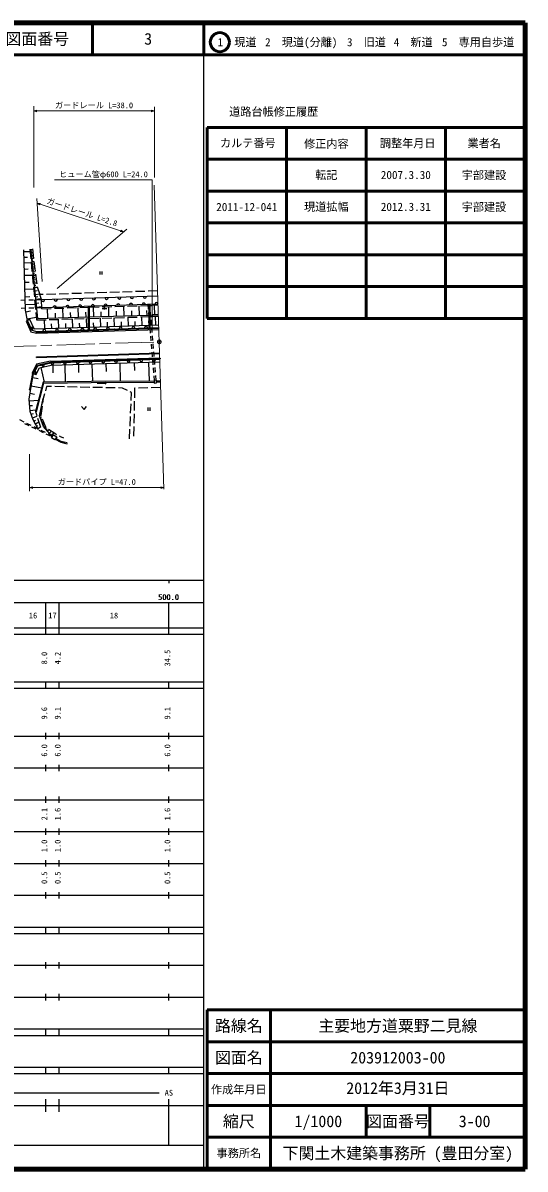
# Model space of a CAD drawing. Units: millimetres, scale not verified. Extents: x 40000 to 680000, y 20000 to 380000.
# Drawn here: x 522111 to 680000, y 20000 to 380000 of the extents above; entities that cross this region are included whole.
import ezdxf
from ezdxf.enums import TextEntityAlignment as Align

# ---------------------------------------------------------------- set-up
doc = ezdxf.new("R2010")
doc.units = ezdxf.units.MM
doc.header["$LTSCALE"] = 1000
doc.header["$PDMODE"] = 32
doc.header["$PDSIZE"] = 500
doc.linetypes.add('CHAIN', pattern=[18.5, 12, -1.5, 3.5, -1.5])
for name, color, linetype, lineweight in [('M-BGD', 7, 'Continuous', 25), ('M-BMK', 2, 'CHAIN', 13), ('M-STR-HTXT', 7, 'Continuous', 13), ('M-TTL', 2, 'Continuous', 140), ('M-TTL-BAND', 7, 'Continuous', 25), ('M-TTL-FRAM', 2, 'Continuous', 50), ('M-TTL-LINE', 7, 'Continuous', 50)]:
    doc.layers.add(name, color=color, linetype=linetype, lineweight=lineweight)
doc.layers.add('M-OTRS', color=6, linetype='Continuous')
doc.layers.add('M-TTL-TXT', color=7, linetype='Continuous')
doc.styles.add('ＭＳ ゴシック', font='')
doc.styles.get('ＭＳ ゴシック').set_extended_font_data('MS Gothic')

msp = doc.modelspace()

# ---------------------------------------------------------------- linework, layer by layer
at = {"layer": 'M-BGD'}
for p, q in [((522959, 289795), (522367, 308725)), ((522384, 308175), (524364, 308237)), ((522439, 306415), (523539, 306449)), ((524301, 308906), (524581, 305920)), ((526794, 287203), (524572, 308934)), ((524585, 308802), (525120, 308856)), ((524631, 308358), (524908, 308387)), ((524676, 307915), (525230, 307972)), ((524723, 307456), (525010, 307485)), ((524770, 306996), (525345, 307055)), ((524819, 306519), (525117, 306550)), ((524868, 306043), (525463, 306104)), ((525102, 309000), (525473, 306023)), ((522494, 304655), (524694, 304724)), ((522555, 302700), (523778, 302738)), ((524675, 304924), (524956, 301937)), ((524918, 305549), (525227, 305581)), ((524969, 305055), (525586, 305118)), ((525021, 304543), (525341, 304576)), ((525073, 304031), (525713, 304097)), ((525127, 303500), (525459, 303534)), ((525182, 302970), (525845, 303037)), ((525238, 302419), (525582, 302455)), ((525597, 305031), (525968, 302054)), ((522616, 300744), (525061, 300821)), ((525049, 300941), (525330, 297955)), ((525294, 301869), (525982, 301939)), ((525353, 301299), (525709, 301335)), ((525411, 300728), (526124, 300801)), ((525471, 300137), (525841, 300175)), ((525532, 299546), (526271, 299621)), ((525594, 298933), (525978, 298972)), ((526091, 301062), (526462, 298085)), ((546264, 301936), (546264, 300936)), ((547014, 300936), (547014, 301936)), ((522684, 298571), (524043, 298613)), ((522752, 296398), (525469, 296483)), ((525424, 296959), (525705, 293972)), ((525657, 298320), (526423, 298398)), ((525727, 297637), (526153, 297681)), ((525797, 296955), (526650, 297042)), ((525909, 295852), (526599, 295922)), ((526629, 297102), (527482, 294658)), ((548478, 295311), (545479, 295218)), ((552476, 295435), (549477, 295342)), ((556474, 295560), (553475, 295466)), ((560472, 295684), (557473, 295591)), ((564470, 295808), (561472, 295715)), ((522943, 292874), (521443, 292836)), ((522828, 293983), (524337, 294030)), ((522903, 291568), (525922, 291662)), ((525442, 292937), (523942, 292900)), ((525798, 292977), (526079, 289990)), ((526022, 294749), (527401, 294890)), ((526100, 293987), (526840, 294063)), ((526174, 293263), (527830, 293433)), ((526302, 292016), (527081, 292096)), ((527941, 293001), (526441, 292963)), ((528487, 294689), (527482, 294658)), ((527910, 293151), (527482, 294658)), ((528012, 290240), (527910, 293151)), ((564522, 294169), (527941, 293001)), ((564601, 291670), (528021, 290502)), ((532486, 294814), (529487, 294720)), ((536484, 294938), (533485, 294845)), ((540482, 295062), (537483, 294969)), ((544480, 295187), (541481, 295093)), ((523022, 290386), (521522, 290351)), ((523581, 286535), (522959, 289795)), ((523057, 289282), (524467, 289551)), ((525521, 290444), (524022, 290409)), ((526173, 288994), (526389, 286690)), ((526429, 290769), (527988, 290929)), ((528021, 290502), (526521, 290467)), ((528012, 290240), (531011, 290329)), ((529974, 287297), (529885, 290296)), ((532010, 290359), (535009, 290448)), ((532373, 287368), (532328, 288867)), ((534772, 287439), (534683, 290438)), ((536008, 290477), (539007, 290566)), ((537171, 287510), (537126, 289010)), ((539570, 287582), (539481, 290580)), ((540007, 290596), (542746, 290677)), ((541969, 287653), (541924, 289152)), ((542779, 283632), (542744, 290972)), ((543079, 283642), (543044, 290982)), ((543046, 290686), (546044, 290775)), ((543060, 287685), (561789, 288241)), ((544368, 287724), (544279, 290723)), ((546767, 287795), (546722, 289295)), ((546992, 290289), (547492, 290291)), ((547044, 290805), (550043, 290894)), ((547992, 290293), (548492, 290296)), ((549166, 287866), (549077, 290865)), ((551042, 290923), (554041, 291012)), ((551564, 287938), (551520, 289437)), ((553963, 288009), (553874, 291007)), ((555041, 291042), (558039, 291131)), ((556362, 288080), (556318, 289579)), ((558761, 288151), (558672, 291150)), ((559039, 291161), (561775, 291242)), ((561160, 288222), (561116, 289722)), ((561421, 291568), (561546, 290074)), ((561629, 289077), (561754, 287582)), ((561808, 284235), (561774, 291580)), ((562138, 290192), (562021, 291588)), ((562108, 284244), (562074, 291589)), ((562075, 291251), (562868, 291274)), ((562089, 288250), (562963, 288276)), ((562346, 287701), (562221, 289195)), ((564612, 291333), (562868, 291274)), ((564707, 288335), (562969, 288276)), ((563559, 288296), (563458, 291294)), ((523581, 286535), (523126, 286328)), ((523414, 286282), (523634, 285832)), ((523487, 287026), (526307, 287564)), ((524309, 286866), (523581, 286535)), ((525008, 283395), (523581, 286535)), ((524369, 284189), (523634, 285832)), ((525662, 283890), (524309, 286866)), ((525662, 283890), (542775, 284432)), ((526389, 286690), (529388, 286779)), ((526794, 287203), (542760, 287676)), ((528987, 283996), (528900, 286765)), ((530388, 286809), (533386, 286898)), ((531196, 284066), (531152, 285446)), ((533404, 284136), (533316, 286896)), ((534386, 286928), (537384, 287017)), ((535605, 284205), (535561, 285581)), ((537806, 284275), (537719, 287026)), ((538384, 287046), (541383, 287135)), ((540000, 284345), (539957, 285716)), ((542194, 284414), (542108, 287157)), ((542382, 287165), (542762, 287176)), ((543062, 287185), (546061, 287274)), ((543075, 284442), (561805, 285035)), ((544382, 284483), (544338, 285850)), ((546569, 284553), (546482, 287287)), ((547061, 287304), (550059, 287393)), ((548749, 284622), (548706, 285984)), ((550929, 284691), (550843, 287416)), ((551059, 287422), (554058, 287511)), ((553102, 284760), (553059, 286118)), ((555057, 287541), (558056, 287630)), ((555276, 284828), (555190, 287545)), ((557442, 284897), (557399, 286251)), ((559055, 287660), (561792, 287741)), ((559608, 284966), (559522, 287674)), ((561770, 285034), (561728, 286385)), ((561837, 286586), (561962, 285091)), ((562092, 287750), (562979, 287776)), ((562105, 285045), (564808, 285130)), ((562555, 285209), (562430, 286704)), ((564723, 287835), (562986, 287776)), ((563933, 285103), (563847, 287805)), ((524587, 283738), (524369, 284189)), ((526150, 283105), (525008, 283395)), ((526150, 283105), (564834, 284331)), ((526403, 282525), (564852, 283743)), ((526405, 282797), (526905, 282815)), ((564844, 284008), (526905, 282815)), ((562046, 284094), (562171, 282600)), ((562254, 281603), (562379, 280108)), ((562763, 282718), (562638, 284213)), ((562971, 280227), (562846, 281721)), ((562462, 279112), (562587, 277617)), ((563179, 277735), (563054, 279230)), ((526361, 275108), (565087, 276335)), ((526367, 274908), (526361, 275108)), ((526367, 274908), (565093, 276135)), ((530795, 273748), (565134, 274836)), ((530859, 273250), (565150, 274336)), ((533653, 273579), (538672, 273737)), ((538922, 273745), (543941, 273904)), ((544191, 273912), (549210, 274071)), ((549460, 274079), (554479, 274238)), ((554729, 274246), (559749, 274404)), ((559998, 274412), (565018, 274571)), ((562670, 276621), (562795, 275126)), ((562879, 274129), (563004, 272634)), ((563388, 275244), (563263, 276739)), ((563596, 272753), (563471, 274247)), ((525493, 269808), (525046, 270032)), ((525291, 270125), (526607, 272533)), ((525493, 269808), (526759, 272332)), ((526607, 272533), (530893, 273491)), ((526759, 272332), (530859, 273250)), ((527792, 271744), (528824, 267131)), ((530893, 273491), (533403, 273571)), ((530960, 272452), (565176, 273536)), ((531495, 272469), (531570, 270107)), ((535275, 272589), (535444, 267253)), ((539544, 272724), (539623, 270226)), ((543812, 272859), (543985, 267406)), ((548175, 272998), (548254, 270499)), ((552538, 273136), (552718, 267453)), ((557084, 273280), (557163, 270781)), ((561630, 273424), (561818, 267502)), ((563087, 271638), (563212, 270143)), ((563804, 270261), (563679, 271756)), ((524251, 264996), (525207, 269893)), ((524574, 265139), (525493, 269808)), ((524853, 268078), (524853, 268080)), ((524853, 268080), (524853, 268080)), ((525263, 268637), (526911, 268313)), ((526208, 269449), (525493, 269808)), ((545425, 266846), (547925, 266865)), ((547800, 266864), (547925, 266865)), ((548300, 266868), (547924, 267053)), ((547924, 267053), (547927, 266678)), ((547924, 267040), (547949, 267040)), ((547924, 267028), (547974, 267028)), ((547924, 267015), (547999, 267016)), ((547924, 267003), (548024, 267003)), ((547924, 266990), (548049, 266991)), ((547925, 266978), (548074, 266979)), ((547925, 266965), (548100, 266966)), ((547925, 266953), (548125, 266954)), ((547925, 266940), (548150, 266942)), ((547925, 266928), (548175, 266930)), ((547925, 266915), (548200, 266917)), ((547925, 266903), (548225, 266905)), ((547925, 266890), (548250, 266893)), ((547925, 266878), (548275, 266880)), ((547925, 266865), (548300, 266868)), ((547925, 266853), (548275, 266855)), ((547926, 266840), (548251, 266843)), ((547926, 266828), (548226, 266830)), ((547926, 266815), (548201, 266817)), ((547926, 266803), (548176, 266805)), ((547926, 266790), (548151, 266792)), ((547926, 266778), (548126, 266779)), ((547926, 266765), (548101, 266766)), ((547926, 266753), (548076, 266754)), ((547926, 266740), (548051, 266741)), ((547926, 266728), (548026, 266728)), ((547927, 266678), (548300, 266868)), ((547927, 266715), (548002, 266716)), ((547927, 266703), (547977, 266703)), ((547927, 266690), (547952, 266690)), ((563295, 269147), (563415, 267720)), ((564012, 267770), (563887, 269265)), ((565365, 267559), (564116, 267520)), ((564142, 267221), (565374, 267259)), ((524043, 261797), (524574, 265139)), ((524339, 263662), (525804, 263428)), ((524744, 266000), (528040, 265351)), ((528885, 263503), (528437, 261988)), ((529574, 265836), (529168, 264462)), ((531142, 265801), (529574, 265836)), ((535141, 265712), (532141, 265779)), ((539140, 265624), (536140, 265690)), ((543139, 265535), (540139, 265601)), ((547138, 265446), (544138, 265513)), ((551137, 265357), (548137, 265424)), ((553430, 265306), (552136, 265335)), ((554957, 264546), (553430, 265306)), ((556295, 263879), (555852, 264100)), ((556176, 261377), (556295, 263879)), ((557211, 265244), (557147, 262244)), ((557434, 265249), (557211, 265244)), ((561433, 265352), (558434, 265275)), ((565432, 265455), (562433, 265378)), ((524361, 257963), (524043, 261797)), ((524083, 261313), (527040, 261558)), ((524208, 259803), (525152, 259881)), ((527327, 256628), (528437, 261988)), ((528136, 259587), (527773, 256703)), ((527874, 259269), (527992, 259244)), ((527925, 259513), (528121, 259473)), ((527975, 259758), (528074, 259738)), ((528026, 260003), (528184, 259970)), ((528077, 260248), (528156, 260231)), ((528128, 260493), (528246, 260468)), ((528178, 260737), (528238, 260725)), ((528229, 260982), (528309, 260966)), ((528437, 261988), (528260, 260579)), ((528280, 261227), (528320, 261219)), ((540581, 259563), (541331, 258563)), ((541331, 258563), (542081, 259563)), ((555985, 257381), (556128, 260378)), ((557126, 261244), (557063, 258245)), ((524333, 258293), (526221, 258450)), ((525313, 255297), (524361, 257963)), ((524672, 257092), (525411, 257356)), ((525095, 255909), (526574, 256437)), ((526094, 257968), (526471, 256743)), ((526384, 257891), (526094, 257968)), ((526473, 256739), (526471, 256743)), ((527742, 252945), (526790, 255790)), ((528628, 253206), (527327, 256628)), ((527330, 256644), (527838, 256539)), ((527414, 257050), (527668, 256997)), ((527449, 256307), (527660, 256387)), ((527498, 257456), (527858, 257381)), ((527558, 257744), (527738, 257706)), ((527577, 255970), (527998, 256130)), ((527618, 258031), (527932, 257966)), ((527670, 258283), (527827, 258250)), ((527707, 255628), (527921, 255710)), ((527722, 258534), (527996, 258477)), ((527773, 258779), (527910, 258751)), ((527773, 256703), (527807, 256616)), ((527823, 259024), (528059, 258975)), ((528172, 255685), (529189, 253091)), ((555795, 253386), (555938, 256383)), ((557041, 257245), (556978, 254246)), ((561359, 259189), (561359, 258189)), ((562109, 258189), (562109, 259189)), ((522460, 254636), (521110, 255291)), ((522612, 254229), (523962, 253575)), ((524710, 253545), (523360, 254200)), ((524862, 253138), (526211, 252484)), ((527050, 252194), (525313, 255297)), ((525508, 254949), (526080, 255269)), ((526959, 252455), (525609, 253109)), ((526020, 254034), (527164, 254674)), ((526413, 253332), (526852, 253578)), ((526806, 252630), (527683, 253121)), ((527111, 252048), (528461, 251393)), ((527837, 255286), (528265, 255449)), ((529209, 251364), (527859, 252018)), ((527969, 254939), (528187, 255021)), ((528102, 254591), (528536, 254756)), ((528236, 254237), (528457, 254321)), ((528371, 253884), (528813, 254052)), ((528510, 253517), (528739, 253604)), ((531363, 250112), (528628, 253206)), ((528667, 253162), (529034, 253486)), ((528883, 252918), (529036, 253053)), ((529099, 252674), (529404, 252943)), ((529189, 253091), (529365, 252970)), ((529461, 252265), (529716, 252490)), ((529822, 251856), (530333, 252307)), ((530190, 252405), (532105, 251094)), ((555604, 249390), (555747, 252387)), ((556957, 253246), (556893, 250247)), ((529361, 250957), (530710, 250302)), ((531458, 250273), (530109, 250928)), ((530427, 251171), (530855, 251549)), ((531032, 250486), (531888, 251243)), ((532105, 251094), (532696, 250758)), ((533565, 250263), (533666, 250205)), ((533666, 250205), (534923, 249696))]:
    msp.add_line(p, q, dxfattribs=at)
for points in [[(523126, 286328), (524652, 282969), (526403, 282525)], [(530795, 273748), (526419, 272768), (525046, 270032)], [(526208, 269449), (527304, 271634), (530960, 272452)], [(563351, 267510), (543523, 267403), (528507, 267125), (526094, 257968)], [(526384, 257891), (528740, 266829), (543527, 267103), (563378, 267210)], [(532274, 249254), (534041, 248286), (535976, 247777)], [(536053, 248067), (534153, 248567), (532426, 249513)]]:
    msp.add_lwpolyline(points, dxfattribs=at)
for points in [[(564093, 267778), (563334, 267712), (563405, 266896), (564164, 266962)], [(531681, 250653), (532733, 250035), (532134, 249017), (531083, 249634)]]:
    msp.add_lwpolyline(points, close=True, dxfattribs=at)
for centre, radius in [((547742, 290292), 250), ((530877, 283090), 150), ((535875, 283247), 150), ((540872, 283405), 150), ((545870, 283562), 150), ((550867, 283719), 150), ((555865, 283876), 150), ((560862, 284033), 150), ((533528, 273575), 125), ((538797, 273741), 125), ((544066, 273908), 125), ((549335, 274075), 125), ((554604, 274242), 125), ((559873, 274408), 125), ((565143, 274575), 125), ((525231, 270016), 125), ((525231, 270016), 125), ((524227, 264873), 125)]:
    msp.add_circle(centre, radius, dxfattribs=at)
for centre, radius, start, end in [((528441, 293017), 500, 181.82872, 1.82872), ((532439, 293144), 500, 181.82872, 1.82872), ((536437, 293272), 500, 181.82872, 1.82872), ((540435, 293400), 500, 181.82872, 1.82872), ((544433, 293527), 500, 181.82872, 1.82872), ((548110, 291143), 500, 1.82872, 181.82872), ((548430, 293655), 500, 181.82872, 1.82872), ((552108, 291271), 500, 1.82872, 181.82872), ((552428, 293783), 500, 181.82872, 1.82872), ((556106, 291399), 500, 1.82872, 181.82872), ((556426, 293910), 500, 181.82872, 1.82872), ((560103, 291526), 500, 1.82872, 181.82872), ((560424, 294038), 500, 181.82872, 1.82872), ((564101, 291654), 500, 1.82872, 181.82872), ((532118, 290633), 500, 1.82872, 181.82872), ((536116, 290760), 500, 1.82872, 181.82872), ((540114, 290888), 500, 1.82872, 181.82872), ((544112, 291016), 500, 1.82872, 181.82872), ((523526, 286337), 125, 26.05457, 206.05457), ((552840, 283951), 500, 1.81429, 181.81429), ((556838, 284077), 500, 1.81429, 181.81429), ((560836, 284204), 500, 1.81429, 181.81429), ((524699, 283792), 125, 205.74165, 25.74165), ((524801, 283850), 500, 294.44063, 114.44063), ((526400, 282922), 125, 92.02091, 272.02091), ((528852, 283191), 500, 1.81429, 181.81429), ((532850, 283318), 500, 1.81429, 181.81429), ((536848, 283444), 500, 1.81429, 181.81429), ((540846, 283571), 500, 1.81429, 181.81429), ((544844, 283698), 500, 1.81429, 181.81429), ((548842, 283824), 500, 1.81429, 181.81429), ((543352, 273645), 500, 181.81429, 1.81429), ((547350, 273772), 500, 181.81429, 1.81429), ((551348, 273899), 500, 181.81429, 1.81429), ((555346, 274025), 500, 181.81429, 1.81429), ((559344, 274152), 500, 181.81429, 1.81429), ((563342, 274279), 500, 181.81429, 1.81429), ((525717, 270254), 500, 243.3631, 63.3631), ((528394, 272698), 500, 192.61373, 12.61373), ((531358, 273265), 500, 181.81429, 1.81429), ((535356, 273392), 500, 181.81429, 1.81429), ((539354, 273519), 500, 181.81429, 1.81429)]:
    msp.add_arc(centre, radius, start, end, dxfattribs=at)
at = {"layer": 'M-BMK'}
msp.add_line((403312, 274713), (564376, 279814), dxfattribs=at)
msp.add_circle((564976, 279833), 600, dxfattribs=at)
at = {"layer": 'M-OTRS'}
msp.add_point((564976, 279833), dxfattribs=at)
at = {"layer": 'M-STR-HTXT'}
for p, q in [((525514, 328327), (525514, 353825)), ((563434, 331433), (563434, 353662)), ((525514, 352354), (526514, 352604)), ((525514, 352354), (563434, 352354)), ((525514, 352354), (526514, 352104)), ((563434, 352354), (562434, 352604)), ((563434, 352354), (562434, 352104)), ((562801, 330694), (532074, 330694)), ((562801, 282726), (562801, 330694)), ((566443, 233536), (563417, 329052)), ((528129, 298744), (526495, 324895)), ((526590, 323379), (553742, 314376)), ((526590, 323379), (527460, 322827)), ((526590, 323379), (527618, 323301)), ((532869, 296619), (554771, 315252)), ((553742, 314376), (552714, 314454)), ((553742, 314376), (552872, 314928)), ((524233, 244520), (524233, 232946)), ((524233, 234062), (525233, 234312)), ((524233, 234062), (566426, 234062)), ((524233, 234062), (525233, 233812)), ((566426, 234062), (565426, 234312)), ((566426, 234062), (565426, 233812))]:
    msp.add_line(p, q, dxfattribs=at)
at = {"layer": 'M-TTL'}
for p, q in [((680000, 380000), (40000, 380000)), ((680000, 20000), (680000, 380000)), ((40000, 20000), (680000, 20000))]:
    msp.add_line(p, q, dxfattribs=at)
at = {"layer": 'M-TTL-BAND'}
for p, q in [((579000, 20000), (579000, 370000)), ((40000, 205000), (579000, 205000)), ((568000, 205000), (568000, 204000)), ((68000, 198000), (579000, 198000)), ((529300, 188000), (529300, 198000)), ((533500, 188000), (533500, 198000)), ((568000, 188000), (568000, 198000)), ((40000, 190000), (579000, 190000)), ((40000, 188000), (579000, 188000)), ((40000, 173000), (579000, 173000)), ((529300, 171000), (529300, 173000)), ((533500, 171000), (533500, 173000)), ((568000, 171000), (568000, 173000)), ((40000, 171000), (579000, 171000)), ((40000, 156000), (579000, 156000)), ((529300, 155000), (529300, 157000)), ((533500, 155000), (533500, 157000)), ((568000, 155000), (568000, 157000)), ((46000, 146000), (579000, 146000)), ((529300, 145000), (529300, 147000)), ((533500, 145000), (533500, 147000)), ((568000, 145000), (568000, 147000)), ((529300, 135000), (529300, 137000)), ((533500, 135000), (533500, 137000)), ((568000, 135000), (568000, 137000)), ((52000, 136000), (579000, 136000)), ((46000, 126000), (579000, 126000)), ((529300, 125000), (529300, 127000)), ((533500, 125000), (533500, 127000)), ((568000, 125000), (568000, 127000)), ((52000, 116000), (579000, 116000)), ((529300, 115000), (529300, 117000)), ((533500, 115000), (533500, 117000)), ((568000, 115000), (568000, 117000)), ((46000, 106000), (579000, 106000)), ((529300, 105000), (529300, 107000)), ((533500, 105000), (533500, 107000)), ((568000, 105000), (568000, 107000)), ((40000, 96000), (579000, 96000)), ((40000, 94000), (579000, 94000)), ((529300, 94000), (529300, 96000)), ((533500, 94000), (533500, 96000)), ((568000, 94000), (568000, 96000)), ((49000, 84000), (579000, 84000)), ((529300, 83000), (529300, 85000)), ((533500, 83000), (533500, 85000)), ((568000, 83000), (568000, 85000)), ((40000, 74000), (579000, 74000)), ((529300, 73000), (529300, 75000)), ((533500, 73000), (533500, 75000)), ((568000, 73000), (568000, 75000)), ((40000, 64000), (579000, 64000)), ((40000, 62000), (579000, 62000)), ((529300, 62000), (529300, 64000)), ((533500, 62000), (533500, 64000)), ((568000, 62000), (568000, 64000)), ((40000, 52000), (579000, 52000)), ((529300, 50000), (529300, 52000)), ((533500, 50000), (533500, 52000)), ((568000, 50000), (568000, 52000)), ((40000, 50000), (579000, 50000)), ((433800, 44000), (565000, 44000)), ((40000, 40000), (579000, 40000)), ((529300, 38000), (529300, 42000)), ((533500, 38000), (533500, 42000)), ((568000, 27500), (568000, 42000)), ((68000, 27500), (579000, 27500))]:
    msp.add_line(p, q, dxfattribs=at)
at = {"layer": 'M-TTL-FRAM'}
for p, q in [((580000, 347197), (580000, 287197)), ((580000, 347197), (680000, 347197)), ((580000, 287197), (680000, 287197)), ((680000, 70000), (580000, 70000)), ((580000, 70000), (580000, 20000))]:
    msp.add_line(p, q, dxfattribs=at)
at = {"layer": 'M-TTL-LINE'}
for p, q in [((543997, 380000), (543997, 370000)), ((579000, 380000), (579000, 370000)), ((40000, 370000), (680000, 370000)), ((605000, 347197), (605000, 287197)), ((630000, 347197), (630000, 287197)), ((655000, 347197), (655000, 287197)), ((580000, 337197), (680000, 337197)), ((580000, 327197), (680000, 327197)), ((580000, 317197), (680000, 317197)), ((580000, 307197), (680000, 307197)), ((580000, 297197), (680000, 297197)), ((600000, 70000), (600000, 20000)), ((680000, 60000), (580000, 60000)), ((680000, 50000), (580000, 50000)), ((680000, 40000), (580000, 40000)), ((630000, 40000), (630000, 30000)), ((650000, 40000), (650000, 30000)), ((680000, 30000), (580000, 30000))]:
    msp.add_line(p, q, dxfattribs=at)
msp.add_circle((584031, 373958), 3000, dxfattribs=at)

# ---------------------------------------------------------------- texts
at = {"layer": 'M-STR-HTXT', "style": 'ＭＳ ゴシック'}
for s, p in [('ガードレール L=38.0', (544474, 352654)), ('ヒューム管φ600 L=24.0', (547438, 330994)), ('ガードパイプ L=47.0', (545330, 234362))]:
    msp.add_text(s, height=1833, dxfattribs=at).set_placement(p, align=Align.BOTTOM_CENTER)
msp.add_text('ガードレール L=2.8', height=1833, rotation=341.657, dxfattribs=at).set_placement((540260, 319162), align=Align.BOTTOM_CENTER)
at = {"layer": 'M-TTL-BAND', "style": 'ＭＳ ゴシック'}
for s, p in [('500.0', (567844, 198195)), ('500.0', (568000, 198195)), ('16', (525300, 192405)), ('17', (531400, 192405)), ('18', (550750, 192405)), ('AS', (568000, 42500))]:
    msp.add_text(s, height=1833, dxfattribs=at).set_placement(p, align=Align.BOTTOM_CENTER)
for s, p in [('8.0', (530300, 180500)), ('4.2', (534500, 180500)), ('34.5', (569000, 180500)), ('9.6', (530300, 163174)), ('9.1', (534500, 163174)), ('9.1', (569000, 163174)), ('6.0', (530300, 151500)), ('6.0', (534500, 151500)), ('6.0', (569000, 151500)), ('2.1', (530300, 131500)), ('1.6', (534500, 131500)), ('1.6', (569000, 131500)), ('1.0', (530300, 121500)), ('1.0', (534500, 121500)), ('1.0', (569000, 121500)), ('0.5', (530300, 111500)), ('0.5', (534500, 111500)), ('0.5', (569000, 111500))]:
    msp.add_text(s, height=1833, rotation=90, dxfattribs=at).set_placement(p, align=Align.BOTTOM_CENTER)
at = {"layer": 'M-TTL-TXT', "style": 'ＭＳ ゴシック'}
for s, height, p in [('図面番号', 3666, (526622, 375000)), ('3', 3666, (561497, 375000)), ('1\u3000現道', 2566, (589448, 373958)), ('2\u3000現道(分離)', 2566, (609619, 373958)), ('3\u3000旧道', 2566, (630121, 373958)), ('4\u3000新道', 2566, (644824, 373958)), ('5\u3000専用自歩道', 2566, (665228, 373958)), ('道路台帳修正履歴', 2566, (600968, 352113)), ('カルテ番号', 2566, (592839, 342277)), ('修正内容', 2566, (617509, 342023)), ('調整年月日', 2566, (643089, 342197)), ('業者名', 2566, (667134, 342197)), ('転記', 2566, (617500, 332245)), ('2007.3.30', 2566, (642500, 332245)), ('宇部建設', 2566, (667077, 332189)), ('2011-12-041', 2566, (592500, 322189)), ('現道拡幅', 2566, (617500, 322245)), ('2012.3.31', 2566, (642500, 322245)), ('宇部建設', 2566, (667077, 322189)), ('路線名', 3666, (590000, 65000)), ('路線名', 3666, (590000, 65000)), ('主要地方道粟野二見線', 3666, (640000, 65000)), ('図面名', 3666, (590000, 55000)), ('図面名', 3666, (590000, 55000)), ('203912003-00', 3666, (640000, 55000)), ('作成年月日', 2566, (590000, 45000)), ('作成年月日', 2566, (590000, 45000)), ('縮尺', 3666, (590000, 35000)), ('縮尺', 3666, (590000, 35000)), ('1/1000', 3666, (615000, 35000)), ('図面番号', 3666, (640000, 35000)), ('図面番号', 3666, (640000, 35000)), ('3-00', 3666, (664125, 35000)), ('事務所名', 2566, (590000, 25000)), ('事務所名', 2566, (590000, 25000)), ('下関土木建築事務所 (豊田分室)', 3666, (640000, 25000))]:
    msp.add_text(s, height=height, dxfattribs=at).set_placement(p, align=Align.MIDDLE_CENTER)
msp.add_text('2012年3月31日', height=3666, dxfattribs=at).set_placement((640000, 42500), align=Align.BOTTOM_CENTER)

doc.saveas('drawing.dxf')
